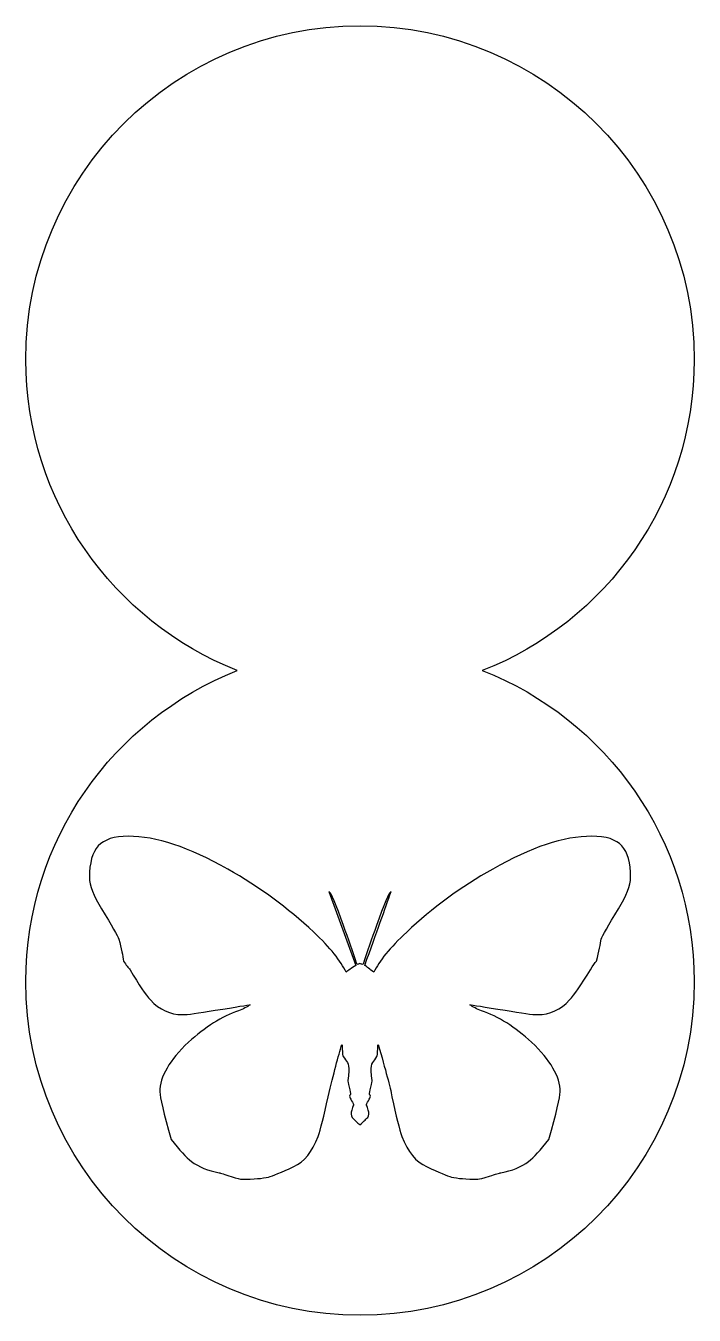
# Model space of a CAD drawing. Header units: centimetres. Extents: x -4.4 to 4.6, y -8.6 to 8.6.
import ezdxf

# ---------------------------------------------------------------- set-up
doc = ezdxf.new("R2010")
doc.units = ezdxf.units.CM
doc.header["$MEASUREMENT"] = 0
doc.layers.add('Camada 1', color=7, linetype='Continuous')

msp = doc.modelspace()

# ---------------------------------------------------------------- linework, layer by layer
at = {"layer": 'Camada 1'}
for points, knots in [([(1.71311, -0.00208), (3.37477, 0.65112), (4.55095, 2.26984), (4.55095, 4.16331), (4.55095, 4.16331), (4.55095, 6.63423), (2.54784, 8.63733), (0.07695, 8.63733), (0.07695, 8.63733), (-2.39402, 8.63733), (-4.39713, 6.63425), (-4.39713, 4.16331), (-4.39713, 4.16331), (-4.39713, 2.27363), (-3.22561, 0.65755), (-1.56918, 0.00184), (-1.56918, 0.00184), (-1.56918, 0.00184), (-1.56786, -0.00136), (-1.56786, -0.00136), (-1.56786, -0.00136), (-3.22497, -0.65668), (-4.39713, -2.2731), (-4.39713, -4.16328), (-4.39713, -4.16328), (-4.39713, -6.63425), (-2.39408, -8.63733), (0.07695, -8.63733), (0.07695, -8.63733), (2.54784, -8.63733), (4.55095, -6.63425), (4.55095, -4.16328), (4.55095, -4.16328), (4.55095, -2.27045), (3.37549, -0.65218), (1.71464, 0.0015), (1.71464, 0.0015), (1.71464, 0.0015), (1.71311, -0.00208), (1.71311, -0.00208)], [0, 0, 0, 0, 0.09090909, 0.09090909, 0.09090909, 0.09090909, 0.18181818, 0.18181818, 0.18181818, 0.18181818, 0.27272727, 0.27272727, 0.27272727, 0.27272727, 0.36363636, 0.36363636, 0.36363636, 0.36363636, 0.45454545, 0.45454545, 0.45454545, 0.45454545, 0.54545455, 0.54545455, 0.54545455, 0.54545455, 0.63636364, 0.63636364, 0.63636364, 0.63636364, 0.72727273, 0.72727273, 0.72727273, 0.72727273, 0.81818182, 0.81818182, 0.81818182, 0.81818182, 1, 1, 1, 1]), ([(3.69929, -2.77044), (3.69929, -2.87826), (3.64513, -3.01904), (3.53729, -3.19234), (3.53729, -3.19234), (3.39838, -3.42025), (3.32115, -3.55493), (3.30562, -3.59731), (3.30562, -3.59731), (3.29808, -3.66322), (3.27691, -3.76164), (3.24204, -3.89303), (3.24204, -3.89303), (3.22275, -3.91563), (3.19592, -3.95425), (3.16105, -4.00839), (3.16105, -4.00839), (3.03767, -4.21323), (2.94491, -4.3479), (2.88321, -4.41384), (2.88321, -4.41384), (2.76359, -4.54476), (2.62093, -4.61019), (2.45519, -4.61019), (2.45519, -4.61019), (2.38926, -4.61019), (2.24469, -4.5909), (2.02101, -4.5523), (2.02101, -4.5523), (1.73568, -4.50616), (1.57744, -4.48118), (1.54682, -4.47695), (1.54682, -4.47695), (1.58918, -4.50801), (1.64101, -4.53534), (1.70269, -4.55797), (1.70269, -4.55797), (1.9306, -4.63518), (2.15428, -4.77646), (2.3742, -4.9808), (2.3742, -4.9808), (2.62846, -5.22001), (2.7561, -5.44133), (2.7561, -5.6457), (2.7561, -5.6457), (2.7561, -5.71539), (2.70572, -5.92777), (2.60542, -6.28237), (2.60542, -6.28237), (2.49379, -6.42554), (2.40293, -6.52346), (2.33372, -6.57765), (2.33372, -6.57765), (2.2372, -6.65107), (2.11377, -6.70148), (1.96312, -6.72785), (1.96312, -6.72785), (1.94381, -6.73206), (1.89295, -6.74761), (1.81006, -6.77447), (1.81006, -6.77447), (1.72674, -6.80133), (1.67589, -6.81495), (1.65658, -6.81495), (1.65658, -6.81495), (1.49836, -6.81495), (1.38062, -6.80508), (1.30386, -6.78622), (1.30386, -6.78622), (1.24594, -6.77069), (1.13387, -6.72407), (0.9681, -6.64684), (0.9681, -6.64684), (0.82544, -6.58564), (0.71524, -6.45002), (0.63801, -6.24187), (0.63801, -6.24187), (0.60364, -6.14958), (0.55893, -5.97205), (0.50522, -5.70974), (0.50522, -5.70974), (0.48215, -5.58639), (0.41997, -5.35282), (0.32014, -5.00952), (0.32014, -5.00952), (0.31593, -5.02883), (0.31405, -5.04815), (0.31405, -5.06744), (0.31405, -5.06744), (0.31405, -5.12914), (0.31027, -5.16351), (0.30273, -5.17153), (0.30273, -5.17153), (0.28344, -5.20214), (0.26505, -5.22945), (0.24764, -5.25255), (0.24764, -5.25255), (0.2302, -5.27562), (0.22362, -5.31422), (0.22737, -5.36838), (0.22737, -5.36838), (0.23491, -5.45736), (0.23914, -5.49789), (0.23914, -5.48988), (0.23914, -5.48988), (0.23914, -5.50165), (0.23303, -5.53227), (0.22173, -5.58264), (0.22173, -5.58264), (0.20996, -5.63254), (0.20432, -5.66553), (0.20432, -5.68059), (0.20432, -5.68059), (0.21183, -5.68435), (0.21562, -5.69234), (0.21562, -5.70414), (0.21562, -5.70414), (0.21562, -5.71544), (0.20713, -5.73568), (0.18972, -5.76441), (0.18972, -5.76441), (0.17231, -5.79359), (0.16382, -5.81383), (0.16382, -5.82561), (0.16382, -5.82561), (0.16382, -5.81381), (0.17133, -5.835), (0.18689, -5.88916), (0.18689, -5.88916), (0.19866, -5.92779), (0.19628, -5.96028), (0.18123, -5.98759), (0.18123, -5.98759), (0.15017, -6.01868), (0.11532, -6.05117), (0.07669, -6.08551), (0.07669, -6.08551), (0.0574, -6.07421), (0.02301, -6.04127), (-0.0274, -5.98759), (-0.0274, -5.98759), (-0.04293, -5.96028), (-0.04478, -5.92779), (-0.03304, -5.88916), (-0.03304, -5.88916), (-0.01748, -5.835), (-0.00997, -5.81378), (-0.00997, -5.82561), (-0.00997, -5.82561), (-0.00997, -5.81381), (-0.01844, -5.79357), (-0.03587, -5.76441), (-0.03587, -5.76441), (-0.05328, -5.73568), (-0.06177, -5.71541), (-0.06177, -5.70414), (-0.06177, -5.70414), (-0.06177, -5.69237), (-0.05799, -5.68435), (-0.0505, -5.68059), (-0.0505, -5.68059), (-0.0505, -5.66554), (-0.05614, -5.63254), (-0.06791, -5.58264), (-0.06791, -5.58264), (-0.07921, -5.53226), (-0.08535, -5.50165), (-0.08535, -5.48988), (-0.08535, -5.48988), (-0.08535, -5.4979), (-0.08159, -5.45736), (-0.07358, -5.36838), (-0.07358, -5.36838), (-0.06982, -5.31422), (-0.07546, -5.27562), (-0.09099, -5.25255), (-0.09099, -5.25255), (-0.10655, -5.22948), (-0.12584, -5.20217), (-0.14891, -5.17153), (-0.14891, -5.17153), (-0.15645, -5.16351), (-0.16021, -5.12914), (-0.16021, -5.06744), (-0.16021, -5.06744), (-0.16021, -5.04815), (-0.16256, -5.02884), (-0.16632, -5.00952), (-0.16632, -5.00952), (-0.21249, -5.16351), (-0.27416, -5.39706), (-0.3514, -5.70974), (-0.3514, -5.70974), (-0.40553, -5.97202), (-0.44983, -6.14958), (-0.48419, -6.24187), (-0.48419, -6.24187), (-0.56142, -6.44999), (-0.66974, -6.58562), (-0.80865, -6.64684), (-0.80865, -6.64684), (-0.97817, -6.72407), (-1.09212, -6.77069), (-1.15004, -6.78622), (-1.15004, -6.78622), (-1.22725, -6.80508), (-1.34451, -6.81495), (-1.50273, -6.81495), (-1.50273, -6.81495), (-1.52202, -6.81495), (-1.57054, -6.8032), (-1.64727, -6.78013), (-1.64727, -6.78013), (-1.73628, -6.74952), (-1.79044, -6.73208), (-1.80927, -6.72785), (-1.80927, -6.72785), (-1.95619, -6.70147), (-2.07957, -6.65109), (-2.17985, -6.57765), (-2.17985, -6.57765), (-2.24907, -6.52346), (-2.33995, -6.42554), (-2.45155, -6.28237), (-2.45155, -6.28237), (-2.55233, -5.9278), (-2.60223, -5.71539), (-2.60223, -5.6457), (-2.60223, -5.6457), (-2.60223, -5.44134), (-2.4751, -5.22001), (-2.22033, -4.9808), (-2.22033, -4.9808), (-1.99665, -4.77644), (-1.77297, -4.63515), (-1.54884, -4.55797), (-1.54884, -4.55797), (-1.48764, -4.53537), (-1.43536, -4.50804), (-1.39297, -4.47695), (-1.39297, -4.47695), (-1.41983, -4.48118), (-1.57617, -4.50613), (-1.86152, -4.5523), (-1.86152, -4.5523), (-2.08896, -4.5909), (-2.23588, -4.61019), (-2.30134, -4.61019), (-2.30134, -4.61019), (-2.46332, -4.61019), (-2.60601, -4.54476), (-2.72938, -4.41384), (-2.72938, -4.41384), (-2.79108, -4.34791), (-2.88197, -4.21323), (-3.00156, -4.00839), (-3.00156, -4.00839), (-3.02463, -3.98532), (-3.05337, -3.94672), (-3.08821, -3.89303), (-3.08821, -3.89303), (-3.09623, -3.82334), (-3.11742, -3.72491), (-3.15179, -3.59731), (-3.15179, -3.59731), (-3.16732, -3.55492), (-3.24455, -3.42028), (-3.38346, -3.19234), (-3.38346, -3.19234), (-3.4913, -3.01906), (-3.54546, -2.87825), (-3.54546, -2.77044), (-3.54546, -2.77044), (-3.54546, -2.57737), (-3.5059, -2.43751), (-3.42679, -2.35039), (-3.42679, -2.35039), (-3.34768, -2.26377), (-3.21346, -2.22043), (-3.02465, -2.22043), (-3.02465, -2.22043), (-2.65405, -2.22043), (-2.21095, -2.36735), (-1.6939, -2.66025), (-1.6939, -2.66025), (-1.2734, -2.89949), (-0.88962, -3.18108), (-0.54212, -3.50506), (-0.54212, -3.50506), (-0.3222, -3.71315), (-0.17763, -3.89305), (-0.10841, -4.04328), (-0.10841, -4.04328), (-0.08158, -4.02021), (-0.03875, -3.98912), (0.0192, -3.95052), (0.0192, -3.95052), (0.0192, -3.95052), (-0.33963, -2.96116), (-0.33963, -2.96116), (-0.33963, -2.96116), (-0.30902, -2.97672), (-0.24356, -3.12928), (-0.14281, -3.41839), (-0.14281, -3.41839), (-0.08159, -3.59167), (-0.02131, -3.76542), (0.03613, -3.9392), (0.03613, -3.9392), (0.0479, -3.93542), (0.06156, -3.93166), (0.07661, -3.92745), (0.07661, -3.92745), (0.08841, -3.93166), (0.10204, -3.93544), (0.11712, -3.9392), (0.11712, -3.9392), (0.17501, -3.76545), (0.23483, -3.59167), (0.29651, -3.41839), (0.29651, -3.41839), (0.39681, -3.12925), (0.46275, -2.97672), (0.49333, -2.96116), (0.49333, -2.96116), (0.4161, -3.18108), (0.29838, -3.5107), (0.14064, -3.95052), (0.14064, -3.95052), (0.16747, -3.97028), (0.20798, -4.0009), (0.26214, -4.04328), (0.26214, -4.04328), (0.33136, -3.89305), (0.47778, -3.71316), (0.70196, -3.50506), (0.70196, -3.50506), (1.04523, -3.18108), (1.42901, -2.89948), (1.85329, -2.66025), (1.85329, -2.66025), (2.36611, -2.36736), (2.80777, -2.22043), (3.1784, -2.22043), (3.1784, -2.22043), (3.37096, -2.22043), (3.50614, -2.26377), (3.58334, -2.35039), (3.58334, -2.35039), (3.66068, -2.43751), (3.69929, -2.5774), (3.69929, -2.77044)], [0, 0, 0, 0, 0.01123596, 0.01123596, 0.01123596, 0.01123596, 0.02247191, 0.02247191, 0.02247191, 0.02247191, 0.03370787, 0.03370787, 0.03370787, 0.03370787, 0.04494382, 0.04494382, 0.04494382, 0.04494382, 0.05617978, 0.05617978, 0.05617978, 0.05617978, 0.06741573, 0.06741573, 0.06741573, 0.06741573, 0.07865169, 0.07865169, 0.07865169, 0.07865169, 0.08988764, 0.08988764, 0.08988764, 0.08988764, 0.1011236, 0.1011236, 0.1011236, 0.1011236, 0.11235955, 0.11235955, 0.11235955, 0.11235955, 0.12359551, 0.12359551, 0.12359551, 0.12359551, 0.13483146, 0.13483146, 0.13483146, 0.13483146, 0.14606742, 0.14606742, 0.14606742, 0.14606742, 0.15730337, 0.15730337, 0.15730337, 0.15730337, 0.16853933, 0.16853933, 0.16853933, 0.16853933, 0.17977528, 0.17977528, 0.17977528, 0.17977528, 0.19101124, 0.19101124, 0.19101124, 0.19101124, 0.20224719, 0.20224719, 0.20224719, 0.20224719, 0.21348315, 0.21348315, 0.21348315, 0.21348315, 0.2247191, 0.2247191, 0.2247191, 0.2247191, 0.23595506, 0.23595506, 0.23595506, 0.23595506, 0.24719101, 0.24719101, 0.24719101, 0.24719101, 0.25842697, 0.25842697, 0.25842697, 0.25842697, 0.26966292, 0.26966292, 0.26966292, 0.26966292, 0.28089888, 0.28089888, 0.28089888, 0.28089888, 0.29213483, 0.29213483, 0.29213483, 0.29213483, 0.30337079, 0.30337079, 0.30337079, 0.30337079, 0.31460674, 0.31460674, 0.31460674, 0.31460674, 0.3258427, 0.3258427, 0.3258427, 0.3258427, 0.33707865, 0.33707865, 0.33707865, 0.33707865, 0.34831461, 0.34831461, 0.34831461, 0.34831461, 0.35955056, 0.35955056, 0.35955056, 0.35955056, 0.37078652, 0.37078652, 0.37078652, 0.37078652, 0.38202247, 0.38202247, 0.38202247, 0.38202247, 0.39325843, 0.39325843, 0.39325843, 0.39325843, 0.40449438, 0.40449438, 0.40449438, 0.40449438, 0.41573034, 0.41573034, 0.41573034, 0.41573034, 0.42696629, 0.42696629, 0.42696629, 0.42696629, 0.43820225, 0.43820225, 0.43820225, 0.43820225, 0.4494382, 0.4494382, 0.4494382, 0.4494382, 0.46067416, 0.46067416, 0.46067416, 0.46067416, 0.47191011, 0.47191011, 0.47191011, 0.47191011, 0.48314607, 0.48314607, 0.48314607, 0.48314607, 0.49438202, 0.49438202, 0.49438202, 0.49438202, 0.50561798, 0.50561798, 0.50561798, 0.50561798, 0.51685393, 0.51685393, 0.51685393, 0.51685393, 0.52808989, 0.52808989, 0.52808989, 0.52808989, 0.53932584, 0.53932584, 0.53932584, 0.53932584, 0.5505618, 0.5505618, 0.5505618, 0.5505618, 0.56179775, 0.56179775, 0.56179775, 0.56179775, 0.57303371, 0.57303371, 0.57303371, 0.57303371, 0.58426966, 0.58426966, 0.58426966, 0.58426966, 0.59550562, 0.59550562, 0.59550562, 0.59550562, 0.60674157, 0.60674157, 0.60674157, 0.60674157, 0.61797753, 0.61797753, 0.61797753, 0.61797753, 0.62921348, 0.62921348, 0.62921348, 0.62921348, 0.64044944, 0.64044944, 0.64044944, 0.64044944, 0.65168539, 0.65168539, 0.65168539, 0.65168539, 0.66292135, 0.66292135, 0.66292135, 0.66292135, 0.6741573, 0.6741573, 0.6741573, 0.6741573, 0.68539326, 0.68539326, 0.68539326, 0.68539326, 0.69662921, 0.69662921, 0.69662921, 0.69662921, 0.70786517, 0.70786517, 0.70786517, 0.70786517, 0.71910112, 0.71910112, 0.71910112, 0.71910112, 0.73033708, 0.73033708, 0.73033708, 0.73033708, 0.74157303, 0.74157303, 0.74157303, 0.74157303, 0.75280899, 0.75280899, 0.75280899, 0.75280899, 0.76404494, 0.76404494, 0.76404494, 0.76404494, 0.7752809, 0.7752809, 0.7752809, 0.7752809, 0.78651685, 0.78651685, 0.78651685, 0.78651685, 0.79775281, 0.79775281, 0.79775281, 0.79775281, 0.80898876, 0.80898876, 0.80898876, 0.80898876, 0.82022472, 0.82022472, 0.82022472, 0.82022472, 0.83146067, 0.83146067, 0.83146067, 0.83146067, 0.84269663, 0.84269663, 0.84269663, 0.84269663, 0.85393258, 0.85393258, 0.85393258, 0.85393258, 0.86516854, 0.86516854, 0.86516854, 0.86516854, 0.87640449, 0.87640449, 0.87640449, 0.87640449, 0.88764045, 0.88764045, 0.88764045, 0.88764045, 0.8988764, 0.8988764, 0.8988764, 0.8988764, 0.91011236, 0.91011236, 0.91011236, 0.91011236, 0.92134831, 0.92134831, 0.92134831, 0.92134831, 0.93258427, 0.93258427, 0.93258427, 0.93258427, 0.94382022, 0.94382022, 0.94382022, 0.94382022, 0.95505618, 0.95505618, 0.95505618, 0.95505618, 0.96629213, 0.96629213, 0.96629213, 0.96629213, 0.97752809, 0.97752809, 0.97752809, 0.97752809, 1, 1, 1, 1])]:
    msp.add_open_spline(points, degree=3, knots=knots, dxfattribs=at)

doc.saveas('drawing.dxf')
